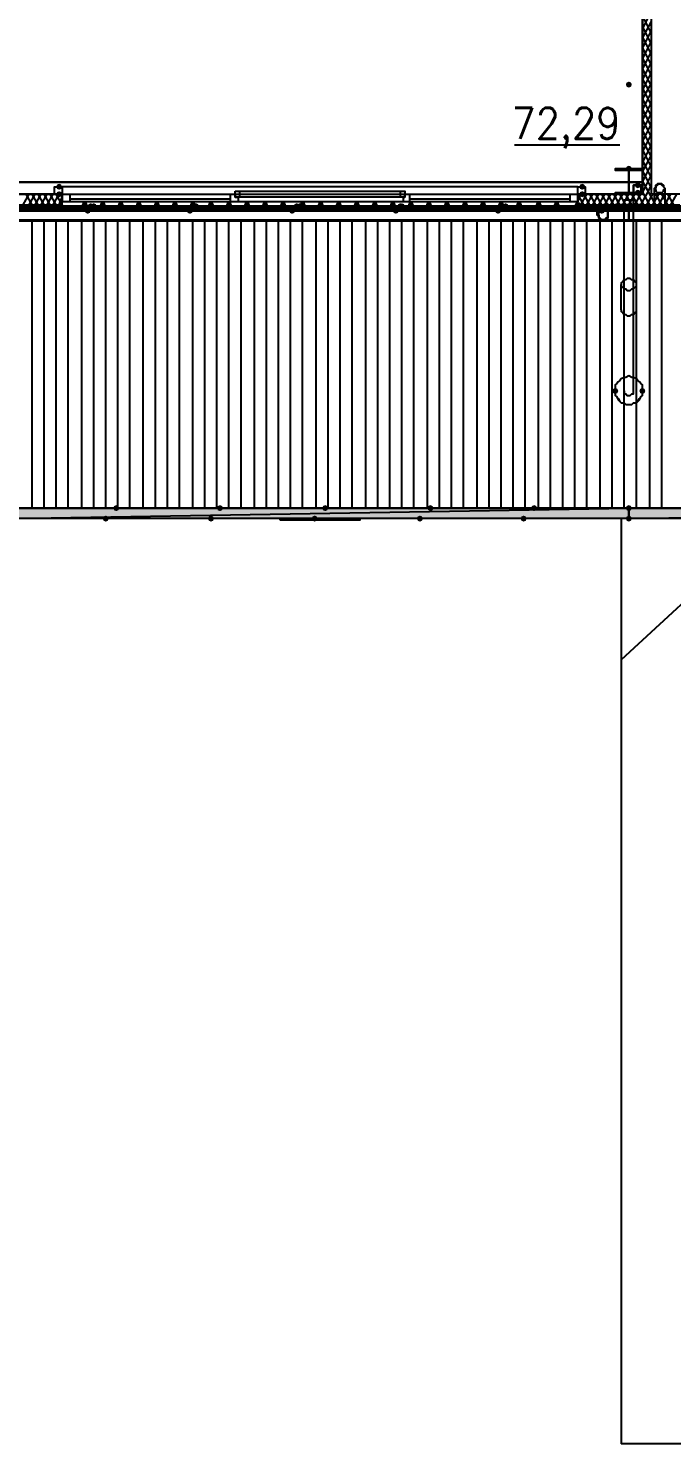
# Model space of a CAD drawing. Header units: millimetres. Extents: x 0 to 420, y 0 to 297.
# Drawn here: x 225.36 to 243.48, y 68.92 to 108.82 of the extents above; entities that cross this region are included whole.
import ezdxf

# ---------------------------------------------------------------- set-up
doc = ezdxf.new("R2010")
doc.units = ezdxf.units.MM
doc.layers.get('0').update_dxf_attribs({"linetype": 'CONTINUOUS'})
doc.styles.get("Standard").update_dxf_attribs({"font": 'STANDARD'})

msp = doc.modelspace()

# ---------------------------------------------------------------- hatches: boundary and pattern name
at = {"true_color": 0x000007}
for points in [[(242.358333, 107.230333), (242.333463, 107.170538), (242.273667, 107.145667), (242.213871, 107.170538), (242.189, 107.230333), (242.213871, 107.290129), (242.273667, 107.315), (242.333462, 107.290129)], [(242.358333, 104.859667), (242.333463, 104.799871), (242.273667, 104.775), (242.213871, 104.799871), (242.189, 104.859667), (242.213871, 104.919462), (242.273667, 104.944333), (242.333462, 104.919463)], [(226.314, 104.351667), (226.289129, 104.291871), (226.229333, 104.267), (226.169537, 104.291871), (226.144667, 104.351667), (226.169537, 104.411462), (226.229333, 104.436333), (226.289129, 104.411463)], [(226.314, 104.14), (226.289129, 104.080204), (226.229333, 104.055333), (226.169537, 104.080204), (226.144667, 104.14), (226.169537, 104.199796), (226.229333, 104.224667), (226.289129, 104.199796)], [(241.046, 104.351667), (241.021129, 104.291871), (240.961333, 104.267), (240.901538, 104.291871), (240.876667, 104.351667), (240.901537, 104.411462), (240.961333, 104.436333), (241.021129, 104.411463)], [(241.046, 104.14), (241.021129, 104.080204), (240.961333, 104.055333), (240.901538, 104.080204), (240.876667, 104.14), (240.901537, 104.199796), (240.961333, 104.224667), (241.021129, 104.199796)], [(242.612333, 104.394), (242.587462, 104.334204), (242.527667, 104.309333), (242.467871, 104.334204), (242.443, 104.394), (242.467871, 104.453796), (242.527667, 104.478667), (242.587462, 104.453796)], [(242.612333, 104.182333), (242.587462, 104.122537), (242.527667, 104.097667), (242.467871, 104.122537), (242.443, 104.182333), (242.467871, 104.242129), (242.527667, 104.267), (242.587462, 104.242129)], [(227.033667, 103.843667), (227.008796, 103.783871), (226.949, 103.759), (226.889204, 103.783871), (226.864333, 103.843667), (226.889204, 103.903462), (226.949, 103.928333), (227.008796, 103.903463)], [(227.541667, 103.843667), (227.516796, 103.783871), (227.457, 103.759), (227.397204, 103.783871), (227.372333, 103.843667), (227.397204, 103.903462), (227.457, 103.928333), (227.516796, 103.903463)], [(228.049667, 103.843667), (228.024796, 103.783871), (227.965, 103.759), (227.905204, 103.783871), (227.880333, 103.843667), (227.905204, 103.903462), (227.965, 103.928333), (228.024796, 103.903463)], [(228.557667, 103.843667), (228.532796, 103.783871), (228.473, 103.759), (228.413204, 103.783871), (228.388333, 103.843667), (228.413204, 103.903462), (228.473, 103.928333), (228.532796, 103.903463)], [(229.065667, 103.843667), (229.040796, 103.783871), (228.981, 103.759), (228.921204, 103.783871), (228.896333, 103.843667), (228.921204, 103.903462), (228.981, 103.928333), (229.040796, 103.903463)], [(229.573667, 103.843667), (229.548796, 103.783871), (229.489, 103.759), (229.429204, 103.783871), (229.404333, 103.843667), (229.429204, 103.903462), (229.489, 103.928333), (229.548796, 103.903463)], [(230.081667, 103.843667), (230.056796, 103.783871), (229.997, 103.759), (229.937204, 103.783871), (229.912333, 103.843667), (229.937204, 103.903462), (229.997, 103.928333), (230.056796, 103.903463)], [(230.589667, 103.843667), (230.564796, 103.783871), (230.505, 103.759), (230.445204, 103.783871), (230.420333, 103.843667), (230.445204, 103.903462), (230.505, 103.928333), (230.564796, 103.903463)], [(231.097667, 103.843667), (231.072796, 103.783871), (231.013, 103.759), (230.953204, 103.783871), (230.928333, 103.843667), (230.953204, 103.903462), (231.013, 103.928333), (231.072796, 103.903463)], [(231.605667, 103.843667), (231.580796, 103.783871), (231.521, 103.759), (231.461204, 103.783871), (231.436333, 103.843667), (231.461204, 103.903462), (231.521, 103.928333), (231.580796, 103.903463)], [(232.113667, 103.843667), (232.088796, 103.783871), (232.029, 103.759), (231.969204, 103.783871), (231.944333, 103.843667), (231.969204, 103.903462), (232.029, 103.928333), (232.088796, 103.903463)], [(232.621667, 103.843667), (232.596796, 103.783871), (232.537, 103.759), (232.477204, 103.783871), (232.452333, 103.843667), (232.477204, 103.903462), (232.537, 103.928333), (232.596796, 103.903463)], [(233.172, 103.843667), (233.147129, 103.783871), (233.087333, 103.759), (233.027537, 103.783871), (233.002667, 103.843667), (233.027537, 103.903462), (233.087333, 103.928333), (233.147129, 103.903463)], [(233.68, 103.843667), (233.655129, 103.783871), (233.595333, 103.759), (233.535538, 103.783871), (233.510667, 103.843667), (233.535537, 103.903462), (233.595333, 103.928333), (233.655129, 103.903463)], [(234.188, 103.843667), (234.163129, 103.783871), (234.103333, 103.759), (234.043538, 103.783871), (234.018667, 103.843667), (234.043537, 103.903462), (234.103333, 103.928333), (234.163129, 103.903463)], [(234.696, 103.843667), (234.671129, 103.783871), (234.611333, 103.759), (234.551538, 103.783871), (234.526667, 103.843667), (234.551537, 103.903462), (234.611333, 103.928333), (234.671129, 103.903463)], [(235.204, 103.843667), (235.179129, 103.783871), (235.119333, 103.759), (235.059538, 103.783871), (235.034667, 103.843667), (235.059537, 103.903462), (235.119333, 103.928333), (235.179129, 103.903463)], [(235.712, 103.843667), (235.687129, 103.783871), (235.627333, 103.759), (235.567537, 103.783871), (235.542667, 103.843667), (235.567537, 103.903462), (235.627333, 103.928333), (235.687129, 103.903463)], [(236.22, 103.843667), (236.195129, 103.783871), (236.135333, 103.759), (236.075538, 103.783871), (236.050667, 103.843667), (236.075537, 103.903462), (236.135333, 103.928333), (236.195129, 103.903463)], [(236.728, 103.843667), (236.703129, 103.783871), (236.643333, 103.759), (236.583537, 103.783871), (236.558667, 103.843667), (236.583537, 103.903462), (236.643333, 103.928333), (236.703129, 103.903463)], [(237.236, 103.843667), (237.211129, 103.783871), (237.151333, 103.759), (237.091538, 103.783871), (237.066667, 103.843667), (237.091537, 103.903462), (237.151333, 103.928333), (237.211129, 103.903463)], [(237.744, 103.843667), (237.719129, 103.783871), (237.659333, 103.759), (237.599538, 103.783871), (237.574667, 103.843667), (237.599537, 103.903462), (237.659333, 103.928333), (237.719129, 103.903463)], [(238.252, 103.843667), (238.227129, 103.783871), (238.167333, 103.759), (238.107537, 103.783871), (238.082667, 103.843667), (238.107537, 103.903462), (238.167333, 103.928333), (238.227129, 103.903463)], [(238.76, 103.843667), (238.735129, 103.783871), (238.675333, 103.759), (238.615538, 103.783871), (238.590667, 103.843667), (238.615537, 103.903462), (238.675333, 103.928333), (238.735129, 103.903463)], [(239.268, 103.843667), (239.243129, 103.783871), (239.183333, 103.759), (239.123538, 103.783871), (239.098667, 103.843667), (239.123537, 103.903462), (239.183333, 103.928333), (239.243129, 103.903463)], [(239.818333, 103.843667), (239.793462, 103.783871), (239.733667, 103.759), (239.673871, 103.783871), (239.649, 103.843667), (239.673871, 103.903462), (239.733667, 103.928333), (239.793462, 103.903463)], [(240.326333, 103.843667), (240.301462, 103.783871), (240.241667, 103.759), (240.181871, 103.783871), (240.157, 103.843667), (240.181871, 103.903462), (240.241667, 103.928333), (240.301462, 103.903463)], [(240.919, 103.843667), (240.894129, 103.783871), (240.834333, 103.759), (240.774538, 103.783871), (240.749667, 103.843667), (240.774537, 103.903462), (240.834333, 103.928333), (240.894129, 103.903463)], [(241.977333, 98.594333), (241.952462, 98.534537), (241.892667, 98.509667), (241.832871, 98.534537), (241.808, 98.594333), (241.832871, 98.654129), (241.892667, 98.679), (241.952462, 98.654129)], [(242.739333, 98.594333), (242.714463, 98.534537), (242.654667, 98.509667), (242.594871, 98.534537), (242.57, 98.594333), (242.594871, 98.654129), (242.654667, 98.679), (242.714462, 98.654129)]]:
    msp.add_hatch(color=0, dxfattribs=at).paths.add_polyline_path(points, flags=0)
h = msp.add_hatch(color=0, dxfattribs=at)
h.paths.add_polyline_path([(381.973667, 103.674333), (119.972667, 103.674333), (381.973667, 103.801333)], flags=0)
h.paths.add_polyline_path([(119.972667, 103.674333), (381.973667, 103.801333), (119.972667, 103.801333)], flags=0)
at = {"true_color": 0x0000fe}
for points in [[(227.118333, 103.674333), (227.093462, 103.614537), (227.033667, 103.589667), (226.973871, 103.614537), (226.949, 103.674333), (226.973871, 103.734129), (227.033667, 103.759), (227.093462, 103.734129)], [(227.203, 103.801333), (227.178129, 103.741537), (227.118333, 103.716667), (227.058538, 103.741537), (227.033667, 103.801333), (227.058537, 103.861129), (227.118333, 103.886), (227.178129, 103.861129)], [(227.287667, 103.801333), (227.262796, 103.741537), (227.203, 103.716667), (227.143204, 103.741537), (227.118333, 103.801333), (227.143204, 103.861129), (227.203, 103.886), (227.262796, 103.861129)], [(227.287667, 103.801333), (227.262796, 103.741537), (227.203, 103.716667), (227.143204, 103.741537), (227.118333, 103.801333), (227.143204, 103.861129), (227.203, 103.886), (227.262796, 103.861129)], [(229.997, 103.674333), (229.972129, 103.614537), (229.912333, 103.589667), (229.852537, 103.614537), (229.827667, 103.674333), (229.852537, 103.734129), (229.912333, 103.759), (229.972129, 103.734129)], [(230.124, 103.801333), (230.099129, 103.741537), (230.039333, 103.716667), (229.979537, 103.741537), (229.954667, 103.801333), (229.979537, 103.861129), (230.039333, 103.886), (230.099129, 103.861129)], [(230.166333, 103.801333), (230.141462, 103.741537), (230.081667, 103.716667), (230.021871, 103.741537), (229.997, 103.801333), (230.021871, 103.861129), (230.081667, 103.886), (230.141462, 103.861129)], [(230.166333, 103.801333), (230.141462, 103.741537), (230.081667, 103.716667), (230.021871, 103.741537), (229.997, 103.801333), (230.021871, 103.861129), (230.081667, 103.886), (230.141462, 103.861129)], [(232.875667, 103.674333), (232.850796, 103.614537), (232.791, 103.589667), (232.731204, 103.614537), (232.706333, 103.674333), (232.731204, 103.734129), (232.791, 103.759), (232.850796, 103.734129)], [(233.002667, 103.801333), (232.977796, 103.741537), (232.918, 103.716667), (232.858204, 103.741537), (232.833333, 103.801333), (232.858204, 103.861129), (232.918, 103.886), (232.977796, 103.861129)], [(233.087333, 103.801333), (233.062462, 103.741537), (233.002667, 103.716667), (232.942871, 103.741537), (232.918, 103.801333), (232.942871, 103.861129), (233.002667, 103.886), (233.062462, 103.861129)], [(233.087333, 103.801333), (233.062462, 103.741537), (233.002667, 103.716667), (232.942871, 103.741537), (232.918, 103.801333), (232.942871, 103.861129), (233.002667, 103.886), (233.062462, 103.861129)], [(235.796667, 103.674333), (235.771796, 103.614537), (235.712, 103.589667), (235.652204, 103.614537), (235.627333, 103.674333), (235.652204, 103.734129), (235.712, 103.759), (235.771796, 103.734129)], [(235.923667, 103.801333), (235.898796, 103.741537), (235.839, 103.716667), (235.779204, 103.741537), (235.754333, 103.801333), (235.779204, 103.861129), (235.839, 103.886), (235.898796, 103.861129)], [(235.966, 103.801333), (235.941129, 103.741537), (235.881333, 103.716667), (235.821538, 103.741537), (235.796667, 103.801333), (235.821537, 103.861129), (235.881333, 103.886), (235.941129, 103.861129)], [(235.966, 103.801333), (235.941129, 103.741537), (235.881333, 103.716667), (235.821538, 103.741537), (235.796667, 103.801333), (235.821537, 103.861129), (235.881333, 103.886), (235.941129, 103.861129)], [(238.675333, 103.674333), (238.650462, 103.614537), (238.590667, 103.589667), (238.530871, 103.614537), (238.506, 103.674333), (238.530871, 103.734129), (238.590667, 103.759), (238.650462, 103.734129)], [(238.802333, 103.801333), (238.777462, 103.741537), (238.717667, 103.716667), (238.657871, 103.741537), (238.633, 103.801333), (238.657871, 103.861129), (238.717667, 103.886), (238.777462, 103.861129)], [(238.887, 103.801333), (238.862129, 103.741537), (238.802333, 103.716667), (238.742538, 103.741537), (238.717667, 103.801333), (238.742537, 103.861129), (238.802333, 103.886), (238.862129, 103.861129)], [(238.887, 103.801333), (238.862129, 103.741537), (238.802333, 103.716667), (238.742538, 103.741537), (238.717667, 103.801333), (238.742537, 103.861129), (238.802333, 103.886), (238.862129, 103.861129)], [(241.596333, 103.674333), (241.571463, 103.614537), (241.511667, 103.589667), (241.451871, 103.614537), (241.427, 103.674333), (241.451871, 103.734129), (241.511667, 103.759), (241.571462, 103.734129)], [(241.681, 103.801333), (241.656129, 103.741537), (241.596333, 103.716667), (241.536538, 103.741537), (241.511667, 103.801333), (241.536537, 103.861129), (241.596333, 103.886), (241.656129, 103.861129)], [(241.765667, 103.801333), (241.740796, 103.741537), (241.681, 103.716667), (241.621204, 103.741537), (241.596333, 103.801333), (241.621204, 103.861129), (241.681, 103.886), (241.740796, 103.861129)], [(241.765667, 103.801333), (241.740796, 103.741537), (241.681, 103.716667), (241.621204, 103.741537), (241.596333, 103.801333), (241.621204, 103.861129), (241.681, 103.886), (241.740796, 103.861129)], [(227.922667, 95.292333), (227.897796, 95.232537), (227.838, 95.207667), (227.778204, 95.232537), (227.753333, 95.292333), (227.778204, 95.352129), (227.838, 95.377), (227.897796, 95.352129)], [(230.843667, 95.292333), (230.818796, 95.232537), (230.759, 95.207667), (230.699204, 95.232537), (230.674333, 95.292333), (230.699204, 95.352129), (230.759, 95.377), (230.818796, 95.352129)], [(233.807, 95.292333), (233.782129, 95.232537), (233.722333, 95.207667), (233.662537, 95.232537), (233.637667, 95.292333), (233.662537, 95.352129), (233.722333, 95.377), (233.782129, 95.352129)], [(236.770333, 95.292333), (236.745462, 95.232537), (236.685667, 95.207667), (236.625871, 95.232537), (236.601, 95.292333), (236.625871, 95.352129), (236.685667, 95.377), (236.745462, 95.352129)], [(239.691333, 95.292333), (239.666462, 95.232537), (239.606667, 95.207667), (239.546871, 95.232537), (239.522, 95.292333), (239.546871, 95.352129), (239.606667, 95.377), (239.666462, 95.352129)], [(242.358333, 95.292333), (242.333463, 95.232537), (242.273667, 95.207667), (242.213871, 95.232537), (242.189, 95.292333), (242.213871, 95.352129), (242.273667, 95.377), (242.333462, 95.352129)], [(227.626333, 94.996), (227.601462, 94.936204), (227.541667, 94.911333), (227.481871, 94.936204), (227.457, 94.996), (227.481871, 95.055796), (227.541667, 95.080667), (227.601462, 95.055796)], [(230.589667, 94.996), (230.564796, 94.936204), (230.505, 94.911333), (230.445204, 94.936204), (230.420333, 94.996), (230.445204, 95.055796), (230.505, 95.080667), (230.564796, 95.055796)], [(233.510667, 94.996), (233.485796, 94.936204), (233.426, 94.911333), (233.366204, 94.936204), (233.341333, 94.996), (233.366204, 95.055796), (233.426, 95.080667), (233.485796, 95.055796)], [(236.474, 94.996), (236.449129, 94.936204), (236.389333, 94.911333), (236.329538, 94.936204), (236.304667, 94.996), (236.329537, 95.055796), (236.389333, 95.080667), (236.449129, 95.055796)], [(239.395, 94.996), (239.370129, 94.936204), (239.310333, 94.911333), (239.250538, 94.936204), (239.225667, 94.996), (239.250537, 95.055796), (239.310333, 95.080667), (239.370129, 95.055796)], [(242.358333, 94.996), (242.333463, 94.936204), (242.273667, 94.911333), (242.213871, 94.936204), (242.189, 94.996), (242.213871, 95.055796), (242.273667, 95.080667), (242.333462, 95.055796)]]:
    msp.add_hatch(color=0, dxfattribs=at).paths.add_polyline_path(points, flags=0)
at = {"true_color": 0x000007}
h = msp.add_hatch(color=0, dxfattribs=at)
h.paths.add_polyline_path([(242.273667, 94.996), (224.874667, 94.996), (242.273667, 95.292333)], flags=0)
h.paths.add_polyline_path([(224.874667, 94.996), (242.273667, 95.292333), (224.874667, 95.292333)], flags=0)
h = msp.add_hatch(color=0, dxfattribs=at)
h.paths.add_polyline_path([(259.672667, 94.996), (242.273667, 94.996), (259.672667, 95.292333)], flags=0)
h.paths.add_polyline_path([(242.273667, 94.996), (259.672667, 95.292333), (242.273667, 95.292333)], flags=0)

# ---------------------------------------------------------------- linework, layer by layer
at = {"color": 0, "true_color": 0x000007}
for points in [[(393.361333, 220.810667), (259.291667, 220.810667), (259.291667, 189.780333), (242.612333, 189.780333), (242.612333, 220.810667), (108.585, 220.810667), (108.585, 104.14), (242.654667, 104.14), (242.654667, 135.128), (259.291667, 135.128), (259.291667, 104.14), (393.361333, 104.14)], [(242.612333, 220.429667), (242.612333, 189.780333), (259.291667, 189.780333), (259.291667, 220.429667), (393.022667, 220.429667), (393.022667, 104.478667), (259.291667, 104.478667), (259.291667, 135.128), (242.654667, 135.128), (242.654667, 104.478667), (108.923667, 104.478667), (108.923667, 220.429667)], [(242.654667, 104.859667), (241.892667, 104.859667), (241.892667, 104.817333), (242.273667, 104.817333), (242.273667, 104.182333), (241.892667, 104.182333), (241.892667, 104.14), (242.654667, 104.14), (242.654667, 104.182333), (242.273667, 104.182333), (242.273667, 104.817333), (242.654667, 104.817333)], [(226.102333, 104.351667), (226.314, 104.351667), (226.314, 104.14), (226.102333, 104.14), (226.102333, 104.351667), (226.314, 104.351667), (226.314, 104.14), (226.102333, 104.14)], [(226.314, 104.14), (226.314, 103.928333)], [(231.182333, 104.224667), (231.309333, 104.224667), (231.309333, 104.055333), (231.182333, 104.055333)], [(235.966, 104.055333), (235.839, 104.055333), (235.839, 104.224667), (235.966, 104.224667)], [(240.834333, 104.351667), (241.046, 104.351667), (241.046, 104.14), (240.834333, 104.14), (240.834333, 104.351667), (241.046, 104.351667), (241.046, 104.14), (240.834333, 104.14)], [(240.834333, 104.14), (240.834333, 103.928333)], [(242.654667, 104.394), (242.400667, 104.394), (242.400667, 104.182333), (242.654667, 104.182333)], [(242.612333, 104.394), (242.612333, 104.182333), (242.400667, 104.182333), (242.400667, 104.394)], [(243.289667, 104.309333), (243.247333, 104.351667), (243.247333, 104.394), (243.205, 104.394), (243.205, 104.436333), (243.162667, 104.436333), (243.120333, 104.436333), (243.078, 104.436333), (243.078, 104.394), (243.035667, 104.394), (243.035667, 104.351667), (243.035667, 104.309333), (242.993333, 104.309333), (243.035667, 104.267), (243.035667, 104.224667), (243.078, 104.182333), (243.120333, 104.182333), (243.162667, 104.182333), (243.205, 104.182333), (243.247333, 104.224667), (243.247333, 104.267), (243.289667, 104.267), (243.289667, 104.309333), (243.289667, 104.267), (243.247333, 104.267), (243.247333, 104.224667), (243.205, 104.182333), (243.162667, 104.182333), (243.120333, 104.182333), (243.078, 104.182333), (243.035667, 104.224667), (243.035667, 104.267), (242.993333, 104.309333), (243.035667, 104.309333), (243.035667, 104.351667), (243.035667, 104.394), (243.078, 104.394), (243.078, 104.436333), (243.120333, 104.436333), (243.162667, 104.436333), (243.205, 104.436333), (243.205, 104.394), (243.247333, 104.394), (243.247333, 104.351667)], [(242.993333, 104.309333), (243.035667, 104.309333), (243.035667, 104.351667), (243.035667, 104.394), (243.078, 104.394), (243.078, 104.436333), (243.120333, 104.436333), (243.162667, 104.436333), (243.205, 104.436333), (243.205, 104.394), (243.247333, 104.394), (243.247333, 104.351667), (243.289667, 104.309333), (243.289667, 104.267), (243.247333, 104.267), (243.247333, 104.224667), (243.205, 104.182333), (243.162667, 104.182333), (243.120333, 104.182333), (243.078, 104.182333), (243.035667, 104.224667), (243.035667, 104.267)], [(381.973667, 103.674333), (119.972667, 103.674333), (381.973667, 103.801333)], [(119.972667, 103.674333), (381.973667, 103.801333), (119.972667, 103.801333)], [(224.874667, 103.759), (242.273667, 103.759), (242.273667, 103.378), (224.874667, 103.378)], [(241.808, 103.801333), (241.681, 103.801333), (241.681, 103.589667), (241.681, 103.547333), (241.681, 103.505), (241.681, 103.462667), (241.638667, 103.462667), (241.596333, 103.420333), (241.554, 103.420333), (241.511667, 103.420333), (241.469333, 103.420333), (241.469333, 103.462667), (241.427, 103.462667), (241.427, 103.505), (241.384667, 103.547333), (241.384667, 103.589667), (241.384667, 103.801333), (241.3, 103.801333), (241.384667, 103.801333), (241.384667, 103.589667), (241.427, 103.547333), (241.427, 103.505), (241.469333, 103.462667), (241.511667, 103.420333), (241.554, 103.420333), (241.596333, 103.420333), (241.638667, 103.462667), (241.681, 103.505), (241.681, 103.547333), (241.681, 103.589667), (241.681, 103.801333), (241.808, 103.801333), (241.681, 103.801333), (241.681, 103.589667), (241.681, 103.547333), (241.681, 103.505), (241.681, 103.462667), (241.638667, 103.462667), (241.596333, 103.420333), (241.554, 103.420333), (241.511667, 103.420333), (241.469333, 103.420333), (241.469333, 103.462667), (241.427, 103.462667), (241.427, 103.505), (241.384667, 103.547333), (241.384667, 103.589667), (241.384667, 103.801333), (241.3, 103.801333), (241.384667, 103.801333), (241.384667, 103.589667), (241.427, 103.547333), (241.427, 103.505), (241.469333, 103.462667), (241.511667, 103.420333), (241.554, 103.420333), (241.596333, 103.420333), (241.638667, 103.462667), (241.681, 103.505), (241.681, 103.547333), (241.681, 103.589667), (241.681, 103.801333), (241.808, 103.801333), (241.681, 103.801333), (241.681, 103.589667), (241.681, 103.547333), (241.681, 103.505), (241.638667, 103.462667), (241.596333, 103.420333), (241.554, 103.420333), (241.511667, 103.420333), (241.469333, 103.462667), (241.427, 103.505), (241.427, 103.547333), (241.384667, 103.589667), (241.384667, 103.801333), (241.3, 103.801333), (241.384667, 103.801333), (241.384667, 103.589667), (241.384667, 103.547333), (241.427, 103.505), (241.427, 103.462667), (241.469333, 103.462667), (241.469333, 103.420333), (241.511667, 103.420333), (241.554, 103.420333), (241.596333, 103.420333), (241.638667, 103.462667), (241.681, 103.462667), (241.681, 103.505), (241.681, 103.547333), (241.681, 103.589667), (241.681, 103.801333)], [(242.316, 103.970667), (242.273667, 103.970667), (242.231333, 103.970667), (242.189, 103.970667), (242.146667, 103.970667), (242.146667, 103.928333), (242.146667, 103.886), (242.146667, 103.843667), (242.146667, 103.801333), (242.189, 103.801333), (242.231333, 103.801333), (242.273667, 103.801333), (242.316, 103.801333), (242.358333, 103.801333), (242.400667, 103.801333), (242.400667, 103.843667), (242.400667, 103.886), (242.400667, 103.928333), (242.400667, 103.970667), (242.358333, 103.970667)], [(242.273667, 103.759), (250.952, 103.759), (250.952, 103.378), (242.273667, 103.378)], [(243.289667, 103.759), (243.247333, 103.759), (243.247333, 103.716667), (243.205, 103.716667), (243.162667, 103.716667), (243.120333, 103.716667), (243.078, 103.716667), (243.035667, 103.759), (242.993333, 103.759), (243.035667, 103.759), (243.078, 103.759), (243.120333, 103.759), (243.162667, 103.759), (243.205, 103.759), (243.247333, 103.759)], [(381.973667, 95.885), (381.973667, 95.292333), (119.972667, 95.292333), (119.972667, 95.885), (119.972667, 102.87), (119.972667, 103.420333), (381.973667, 103.420333), (381.973667, 102.87)], [(241.681, 103.589667), (241.681, 103.547333), (241.681, 103.505), (241.638667, 103.462667), (241.596333, 103.420333), (241.554, 103.420333), (241.511667, 103.420333), (241.469333, 103.462667), (241.427, 103.505), (241.427, 103.547333), (241.384667, 103.589667), (241.427, 103.589667), (241.427, 103.632), (241.427, 103.674333), (241.469333, 103.674333), (241.469333, 103.716667), (241.511667, 103.716667), (241.554, 103.716667), (241.596333, 103.716667), (241.638667, 103.716667), (241.638667, 103.674333), (241.681, 103.674333), (241.681, 103.632)], [(241.384667, 103.589667), (241.427, 103.589667), (241.427, 103.632), (241.427, 103.674333), (241.469333, 103.674333), (241.469333, 103.716667), (241.511667, 103.716667), (241.554, 103.716667), (241.596333, 103.716667), (241.638667, 103.716667), (241.638667, 103.674333), (241.681, 103.674333), (241.681, 103.632), (241.681, 103.589667), (241.681, 103.547333), (241.681, 103.505), (241.638667, 103.462667), (241.596333, 103.420333), (241.554, 103.420333), (241.511667, 103.420333), (241.469333, 103.462667), (241.427, 103.505), (241.427, 103.547333)], [(242.316, 101.769333), (242.273667, 101.769333), (242.231333, 101.769333), (242.189, 101.727), (242.146667, 101.727), (242.104333, 101.684667), (242.062, 101.642333), (242.062, 101.6), (242.062, 101.557667), (242.104333, 101.515333), (242.146667, 101.473), (242.189, 101.473), (242.231333, 101.430667), (242.273667, 101.430667), (242.316, 101.430667), (242.358333, 101.473), (242.400667, 101.473), (242.443, 101.515333), (242.485333, 101.557667), (242.485333, 101.6), (242.485333, 101.642333), (242.443, 101.684667), (242.400667, 101.727), (242.358333, 101.727)], [(242.358333, 98.975333), (242.273667, 99.017667), (242.189, 98.975333), (242.146667, 98.975333), (242.062, 98.933), (242.019667, 98.890667), (241.977333, 98.848333), (241.935, 98.806), (241.892667, 98.763667), (241.892667, 98.679), (241.892667, 98.594333), (241.892667, 98.552), (241.892667, 98.467333), (241.935, 98.425), (241.977333, 98.382667), (242.019667, 98.298), (242.062, 98.255667), (242.146667, 98.255667), (242.189, 98.213333), (242.273667, 98.213333), (242.358333, 98.213333), (242.400667, 98.255667), (242.485333, 98.255667), (242.527667, 98.298), (242.57, 98.382667), (242.612333, 98.425), (242.654667, 98.467333), (242.654667, 98.552), (242.654667, 98.594333), (242.654667, 98.679), (242.654667, 98.763667), (242.612333, 98.806), (242.57, 98.848333), (242.527667, 98.890667), (242.485333, 98.933), (242.400667, 98.975333)], [(294.428333, 95.292333), (294.428333, 94.996), (277.071667, 94.996), (277.071667, 95.292333), (277.071667, 94.996), (259.672667, 94.996), (259.672667, 95.292333), (259.672667, 94.996), (242.273667, 94.996), (242.273667, 95.292333), (242.273667, 94.996), (224.874667, 94.996), (224.874667, 95.292333), (207.518, 95.292333), (207.518, 94.996), (224.874667, 94.996), (224.874667, 95.292333), (242.273667, 95.292333), (259.672667, 95.292333), (277.071667, 95.292333)], [(242.273667, 94.996), (224.874667, 94.996), (242.273667, 95.292333)], [(224.874667, 94.996), (242.273667, 95.292333), (224.874667, 95.292333)], [(232.452333, 94.953667), (232.452333, 94.996), (234.696, 94.996), (234.696, 94.953667)], [(259.672667, 94.996), (242.273667, 94.996), (259.672667, 95.292333)], [(242.273667, 94.996), (259.672667, 95.292333), (242.273667, 95.292333)]]:
    msp.add_lwpolyline(points, close=True, dxfattribs=at)
at = {"color": 0, "true_color": 0x0000fe}
msp.add_lwpolyline([(242.612333, 220.429667), (108.923667, 220.429667), (108.923667, 104.478667), (242.654667, 104.478667), (242.654667, 135.128), (259.291667, 135.128), (259.291667, 104.478667), (393.022667, 104.478667), (393.022667, 220.429667), (259.291667, 220.429667), (259.291667, 189.780333), (242.612333, 189.780333)], close=True, dxfattribs=at)
at = {"color": 0, "true_color": 0x00002b}
msp.add_lwpolyline([(225.044, 138.641667), (225.044, 104.14), (242.654667, 104.14), (242.654667, 138.641667)], close=True, dxfattribs=at)
at = {"color": 0, "true_color": 0x000007}
for points in [[(242.654667, 138.641667), (242.654667, 104.14)], [(242.908667, 104.14), (242.908667, 138.641667)], [(242.654667, 108.796667), (242.908667, 109.304667)], [(242.908667, 108.669667), (242.654667, 109.177667)], [(242.654667, 108.542667), (242.908667, 109.008333)], [(242.908667, 108.373333), (242.654667, 108.881333)], [(242.654667, 108.246333), (242.908667, 108.754333)], [(242.908667, 108.077), (242.654667, 108.585)], [(242.654667, 107.95), (242.908667, 108.458)], [(242.908667, 107.780667), (242.654667, 108.288667)], [(242.654667, 107.653667), (242.908667, 108.161667)], [(242.908667, 107.484333), (242.654667, 107.992333)], [(242.654667, 107.357333), (242.908667, 107.865333)], [(242.908667, 107.188), (242.654667, 107.696)], [(242.654667, 107.061), (242.908667, 107.569)], [(242.908667, 106.934), (242.654667, 107.399667)], [(242.654667, 106.807), (242.908667, 107.272667)], [(242.908667, 106.637667), (242.654667, 107.145667)], [(242.654667, 106.510667), (242.908667, 107.018667)], [(242.908667, 106.341333), (242.654667, 106.849333)], [(242.654667, 106.214333), (242.908667, 106.722333)], [(242.908667, 106.045), (242.654667, 106.553)], [(242.654667, 105.918), (242.908667, 106.426)], [(242.908667, 105.748667), (242.654667, 106.256667)], [(242.654667, 105.621667), (242.908667, 106.129667)], [(242.908667, 105.452333), (242.654667, 105.960333)], [(242.654667, 105.325333), (242.908667, 105.833333)], [(239.056333, 105.537), (242.019667, 105.537)], [(242.908667, 105.198333), (242.654667, 105.664)], [(242.654667, 105.029), (242.908667, 105.537)], [(242.908667, 104.902), (242.654667, 105.41)], [(242.654667, 104.775), (242.908667, 105.240667)], [(242.908667, 104.605667), (242.654667, 105.113667)], [(242.654667, 104.478667), (242.908667, 104.986667)], [(241.935, 104.859667), (241.935, 104.817333)], [(242.104333, 104.859667), (242.104333, 104.817333)], [(242.273667, 104.859667), (242.273667, 104.14)], [(242.443, 104.859667), (242.443, 104.817333)], [(242.612333, 104.859667), (242.612333, 104.817333)], [(242.908667, 104.309333), (242.654667, 104.817333)], [(242.654667, 104.182333), (242.908667, 104.690333)], [(226.314, 104.14), (223.435333, 104.14)], [(225.213333, 103.843667), (225.382667, 104.14)], [(225.467333, 103.843667), (225.298, 104.14)], [(225.382667, 103.843667), (225.552, 104.14)], [(225.636667, 103.843667), (225.467333, 104.14)], [(225.552, 103.843667), (225.721333, 104.14)], [(225.806, 103.843667), (225.636667, 104.14)], [(225.721333, 103.843667), (225.890667, 104.14)], [(225.975333, 103.843667), (225.806, 104.14)], [(225.890667, 103.843667), (226.06, 104.14)], [(226.144667, 103.843667), (225.975333, 104.14)], [(226.06, 103.843667), (226.229333, 104.14)], [(226.314, 103.843667), (226.144667, 104.14)], [(233.595333, 104.351667), (226.314, 104.351667), (226.314, 104.267)], [(233.595333, 104.351667), (226.314, 104.351667), (226.314, 104.267)], [(226.314, 104.267), (226.314, 104.14), (233.595333, 104.14)], [(226.314, 104.267), (226.314, 104.14), (233.595333, 104.14)], [(226.314, 104.055333), (226.314, 104.14)], [(226.314, 103.843667), (226.314, 103.928333), (226.314, 104.14)], [(226.314, 104.14), (240.834333, 104.14)], [(226.314, 104.14), (226.525667, 104.14), (226.525667, 103.928333), (226.314, 103.928333)], [(226.525667, 104.14), (231.055333, 104.14)], [(231.14, 103.928333), (231.055333, 103.928333), (231.055333, 104.14), (231.14, 104.14)], [(231.14, 104.14), (231.182333, 104.14), (231.182333, 104.055333), (231.267, 104.055333), (231.267, 103.928333), (231.14, 103.928333)], [(231.309333, 104.224667), (235.839, 104.224667)], [(231.309333, 104.224667), (235.839, 104.224667)], [(231.309333, 104.14), (235.839, 104.14)], [(240.834333, 104.267), (240.834333, 104.351667), (233.595333, 104.351667)], [(240.834333, 104.267), (240.834333, 104.351667), (233.595333, 104.351667)], [(233.595333, 104.14), (240.834333, 104.14), (240.834333, 104.267)], [(233.595333, 104.14), (240.834333, 104.14), (240.834333, 104.267)], [(236.008333, 103.928333), (235.923667, 103.928333), (235.923667, 104.055333), (235.966, 104.055333), (235.966, 104.14), (236.008333, 104.14)], [(236.008333, 104.14), (236.093, 104.14), (236.093, 103.928333), (236.008333, 103.928333)], [(236.093, 104.14), (240.622667, 104.14)], [(240.834333, 103.928333), (240.622667, 103.928333), (240.622667, 104.14), (240.834333, 104.14)], [(240.834333, 103.928333), (240.919, 104.14)], [(241.003667, 103.843667), (240.834333, 104.14)], [(240.834333, 103.843667), (240.834333, 103.928333), (240.834333, 104.14)], [(242.654667, 104.14), (240.834333, 104.14)], [(240.919, 103.843667), (241.088333, 104.14)], [(241.173, 103.843667), (241.003667, 104.14)], [(241.088333, 103.843667), (241.257667, 104.14)], [(241.342333, 103.843667), (241.173, 104.14)], [(241.257667, 103.843667), (241.427, 104.14)], [(241.511667, 103.843667), (241.342333, 104.14)], [(241.427, 103.843667), (241.596333, 104.14)], [(241.681, 103.843667), (241.511667, 104.14)], [(241.596333, 103.843667), (241.765667, 104.14)], [(241.850333, 103.843667), (241.681, 104.14)], [(241.765667, 103.843667), (241.935, 104.14)], [(242.019667, 103.843667), (241.850333, 104.14)], [(241.935, 104.182333), (241.935, 104.14)], [(241.935, 103.843667), (242.104333, 104.14)], [(242.189, 103.843667), (242.019667, 104.14)], [(242.104333, 104.182333), (242.104333, 104.14)], [(242.104333, 103.843667), (242.273667, 104.14)], [(242.358333, 103.843667), (242.189, 104.14)], [(242.273667, 103.843667), (242.443, 104.14)], [(242.527667, 103.843667), (242.358333, 104.14)], [(242.443, 104.182333), (242.443, 104.14)], [(242.443, 103.843667), (242.612333, 104.14)], [(242.697, 103.843667), (242.527667, 104.14)], [(242.612333, 104.182333), (242.612333, 104.14)], [(242.612333, 103.843667), (242.781667, 104.14)], [(242.866333, 104.14), (242.654667, 104.521)], [(242.697, 104.14), (242.654667, 104.224667)], [(242.866333, 103.843667), (242.697, 104.14)], [(242.781667, 104.14), (242.908667, 104.394)], [(242.781667, 103.843667), (242.951, 104.14)], [(243.035667, 103.843667), (242.866333, 104.14)], [(243.713, 104.14), (242.908667, 104.14)], [(242.951, 103.843667), (243.120333, 104.14)], [(242.993333, 103.759), (242.993333, 104.309333)], [(243.205, 103.843667), (243.035667, 104.14)], [(243.120333, 103.843667), (243.289667, 104.14)], [(243.374333, 103.843667), (243.205, 104.14)], [(243.289667, 104.309333), (243.289667, 103.759)], [(243.289667, 103.843667), (243.459, 104.14)], [(243.543667, 103.843667), (243.374333, 104.14)], [(243.459, 103.843667), (243.628333, 104.14)], [(382.27, 103.801333), (119.972667, 103.801333), (382.27, 103.801333), (119.972667, 103.801333)], [(381.973667, 103.801333), (119.972667, 103.801333)], [(382.27, 103.801333), (381.973667, 103.801333), (119.972667, 103.801333)], [(382.27, 103.801333), (119.972667, 103.801333), (119.972667, 103.674333)], [(223.435333, 103.843667), (226.314, 103.843667)], [(226.229333, 103.843667), (226.314, 104.055333)], [(226.314, 103.843667), (226.314, 103.928333)], [(226.314, 103.843667), (226.314, 103.759), (240.834333, 103.759), (240.834333, 103.843667)], [(226.525667, 104.013), (231.055333, 104.013)], [(231.055333, 103.928333), (226.525667, 103.928333)], [(235.923667, 103.928333), (231.267, 103.928333)], [(235.839, 104.055333), (231.309333, 104.055333)], [(236.093, 104.013), (240.622667, 104.013)], [(240.622667, 103.928333), (236.093, 103.928333)], [(240.834333, 103.843667), (240.834333, 103.928333)], [(240.834333, 103.843667), (240.834333, 103.886)], [(240.834333, 103.843667), (243.713, 103.843667)], [(242.654667, 103.759), (242.654667, 103.843667), (242.612333, 103.843667), (242.57, 103.843667), (242.527667, 103.843667), (242.485333, 103.843667), (242.400667, 103.843667), (242.358333, 103.843667), (242.273667, 103.843667), (242.189, 103.843667), (242.146667, 103.843667), (242.062, 103.843667), (242.019667, 103.843667), (241.977333, 103.843667), (241.935, 103.843667), (241.892667, 103.843667), (241.892667, 103.759)], [(242.654667, 103.759), (242.612333, 103.759), (242.57, 103.759), (242.527667, 103.759), (242.485333, 103.759), (242.400667, 103.759), (242.358333, 103.759), (242.273667, 103.759), (242.189, 103.759), (242.146667, 103.759), (242.062, 103.759), (242.019667, 103.759), (241.977333, 103.759), (241.935, 103.759), (241.892667, 103.759)], [(242.146667, 98.594333), (242.146667, 103.886)], [(242.400667, 98.594333), (242.400667, 103.886)], [(119.972667, 103.674333), (381.973667, 103.674333)], [(242.062, 100.880333), (242.062, 101.6)], [(242.485333, 100.880333), (242.485333, 101.6)], [(242.062, 100.880333), (242.062, 100.838), (242.104333, 100.795667), (242.146667, 100.753333), (242.189, 100.753333), (242.231333, 100.711), (242.273667, 100.711), (242.316, 100.711), (242.358333, 100.753333), (242.400667, 100.753333), (242.443, 100.795667), (242.485333, 100.838), (242.485333, 100.880333)], [(241.892667, 98.594333), (241.892667, 98.552), (241.892667, 98.467333), (241.935, 98.425), (241.977333, 98.340333), (242.019667, 98.298), (242.062, 98.255667), (242.146667, 98.255667), (242.189, 98.213333), (242.273667, 98.213333), (242.358333, 98.213333), (242.400667, 98.255667), (242.485333, 98.255667), (242.527667, 98.298), (242.57, 98.340333), (242.612333, 98.425), (242.654667, 98.467333), (242.654667, 98.552), (242.654667, 98.594333)], [(242.146667, 98.594333), (242.146667, 98.552), (242.146667, 98.509667), (242.189, 98.509667), (242.231333, 98.467333), (242.273667, 98.467333), (242.316, 98.467333), (242.358333, 98.509667), (242.400667, 98.509667), (242.400667, 98.552), (242.400667, 98.594333)], [(242.273667, 95.292333), (224.874667, 95.292333)], [(234.696, 94.996), (234.696, 94.953667), (232.452333, 94.953667)], [(250.740333, 68.918667), (250.740333, 94.996), (242.062, 94.996), (242.062, 68.918667)], [(246.38, 94.996), (242.062, 91.016667)], [(259.672667, 95.292333), (242.273667, 95.292333)], [(250.740333, 68.918667), (242.062, 68.918667)]]:
    msp.add_lwpolyline(points, dxfattribs=at)
at = {"color": 0, "true_color": 0x0000fd}
for points in [[(225.467333, 95.292333), (225.467333, 103.420333)], [(225.806, 95.292333), (225.806, 103.420333)], [(226.144667, 95.292333), (226.144667, 103.420333)], [(226.483333, 95.292333), (226.483333, 103.420333)], [(226.864333, 95.292333), (226.864333, 103.420333)], [(227.203, 95.292333), (227.203, 103.420333)], [(227.541667, 95.292333), (227.541667, 103.420333)], [(227.880333, 95.292333), (227.880333, 103.420333)], [(228.219, 95.292333), (228.219, 103.420333)], [(228.6, 95.292333), (228.6, 103.420333)], [(228.938667, 95.292333), (228.938667, 103.420333)], [(229.277333, 95.292333), (229.277333, 103.420333)], [(229.616, 95.292333), (229.616, 103.420333)], [(229.997, 95.292333), (229.997, 103.420333)], [(230.335667, 95.292333), (230.335667, 103.420333)], [(230.674333, 95.292333), (230.674333, 103.420333)], [(231.013, 95.292333), (231.013, 103.420333)], [(231.351667, 95.292333), (231.351667, 103.420333)], [(231.732667, 95.292333), (231.732667, 103.420333)], [(232.071333, 95.292333), (232.071333, 103.420333)], [(232.41, 95.292333), (232.41, 103.420333)], [(232.748667, 95.292333), (232.748667, 103.420333)], [(233.087333, 95.292333), (233.087333, 103.420333)], [(233.468333, 95.292333), (233.468333, 103.420333)], [(233.807, 95.292333), (233.807, 103.420333)], [(234.145667, 95.292333), (234.145667, 103.420333)], [(234.484333, 95.292333), (234.484333, 103.420333)], [(234.865333, 95.292333), (234.865333, 103.420333)], [(235.204, 95.292333), (235.204, 103.420333)], [(235.542667, 95.292333), (235.542667, 103.420333)], [(235.881333, 95.292333), (235.881333, 103.420333)], [(236.22, 95.292333), (236.22, 103.420333)], [(236.601, 95.292333), (236.601, 103.420333)], [(236.939667, 95.292333), (236.939667, 103.420333)], [(237.278333, 95.292333), (237.278333, 103.420333)], [(237.617, 95.292333), (237.617, 103.420333)], [(237.998, 95.292333), (237.998, 103.420333)], [(238.336667, 95.292333), (238.336667, 103.420333)], [(238.675333, 95.292333), (238.675333, 103.420333)], [(239.014, 95.292333), (239.014, 103.420333)], [(239.352667, 95.292333), (239.352667, 103.420333)], [(239.733667, 95.292333), (239.733667, 103.420333)], [(240.072333, 95.292333), (240.072333, 103.420333)], [(240.411, 95.292333), (240.411, 103.420333)], [(240.749667, 95.292333), (240.749667, 103.420333)], [(241.088333, 95.292333), (241.088333, 103.420333)], [(241.469333, 95.292333), (241.469333, 103.420333)], [(241.808, 95.292333), (241.808, 103.420333)], [(242.146667, 95.292333), (242.146667, 103.420333)], [(242.485333, 95.292333), (242.485333, 103.420333)], [(242.866333, 95.292333), (242.866333, 103.420333)], [(243.205, 95.292333), (243.205, 103.420333)]]:
    msp.add_lwpolyline(points, dxfattribs=at)

# ---------------------------------------------------------------- texts
at = {"color": 0, "true_color": 0x000007, "insert": (238.971667, 106.578362), "char_height": 0.872032, "width": 2.76143456, "attachment_point": 1}
msp.add_mtext('72,29', dxfattribs=at)

doc.saveas('drawing.dxf')
